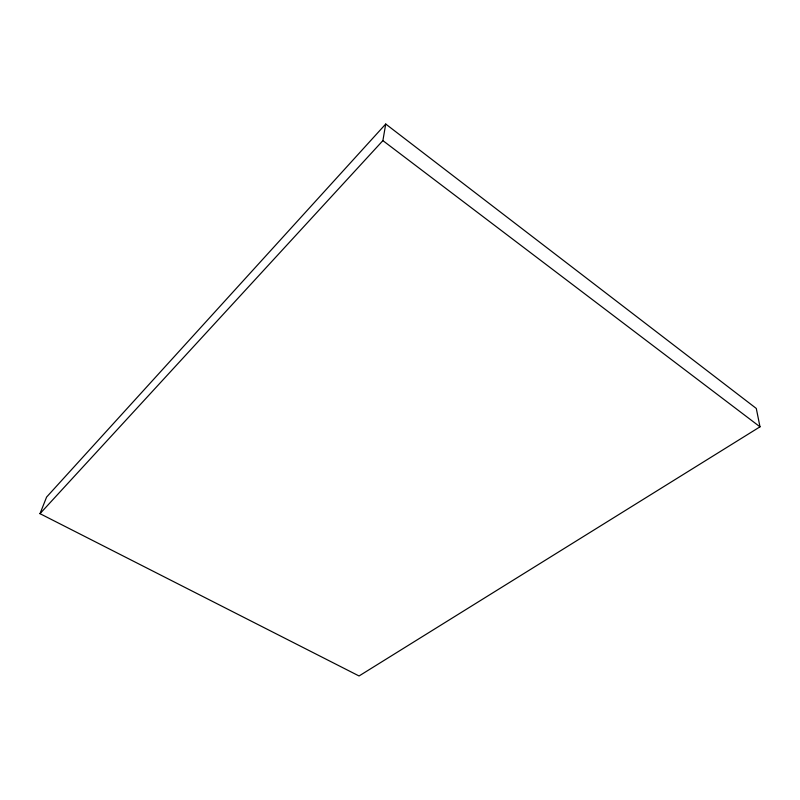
<?xml version="1.0" encoding="UTF-8"?>
<svg xmlns="http://www.w3.org/2000/svg" width="800" height="800" viewBox="0 0 800 800"><rect width="100%" height="100%" fill="white"/><g stroke="black" fill="none" stroke-linecap="round" stroke-linejoin="round"><path stroke-width="1.2" d="M40 513.67L382.89 140.62L385.72 124.03L756.29 408.45L760 426.82L359.05 675.97L40 513.67L46.59 497.08L385.72 124.03M382.89 140.62L760 426.82"/></g></svg>
